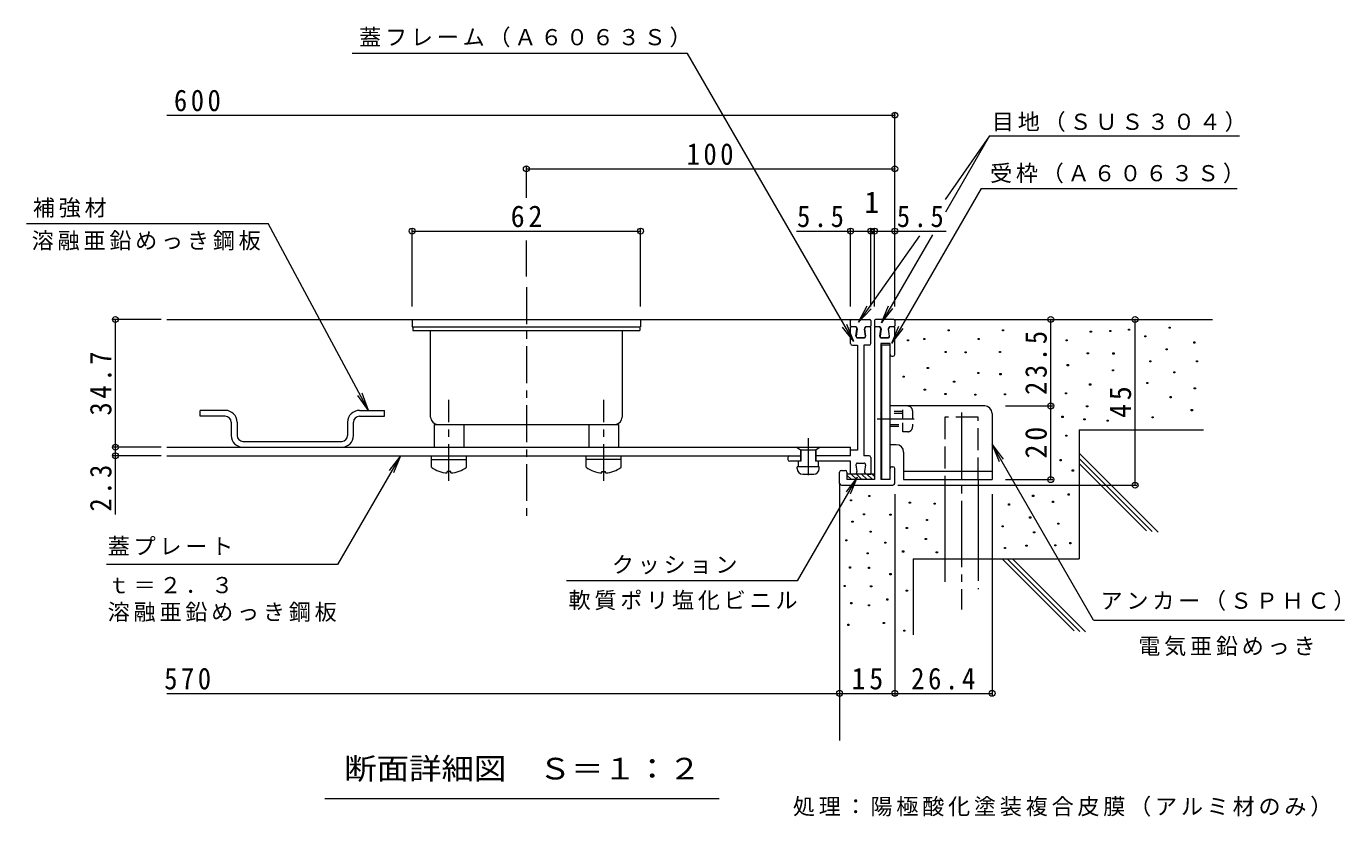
# Model space of a CAD drawing. Units: millimetres, scale not verified. Extents: x -349 to 362, y -273 to 203.
# Drawn here: x 3.8 to 361.6, y -18.9 to 195.7 of the extents above; entities that cross this region are included whole.
import ezdxf
from ezdxf.enums import TextEntityAlignment as Align

# ---------------------------------------------------------------- set-up
doc = ezdxf.new("R2010")
doc.units = ezdxf.units.MM
doc.header["$LTSCALE"] = 2
doc.header["$PDMODE"] = 32
doc.header["$PDSIZE"] = 1.6
for name, pattern in [('CHAIN1', [8, 5, -1, 1, -1]), ('CHAIN2', [12, 9, -1, 1, -1]), ('DASHED1', [1.8, 1.2, -0.6]), ('DASHED3', [4, 3, -1])]:
    doc.linetypes.add(name, pattern=pattern)
for name, color, linetype, lineweight in [('D-0', 7, 'Continuous', 9), ('D-1', 2, 'Continuous', 9), ('D-2', 3, 'Continuous', 9), ('D-4', 7, 'Continuous', 9), ('D-5', 7, 'Continuous', 9), ('D-6', 6, 'Continuous', 5)]:
    doc.layers.add(name, color=color, linetype=linetype, lineweight=lineweight)
doc.styles.add('ＭＳ ゴシック', font='')
doc.styles.get('ＭＳ ゴシック').set_extended_font_data('MS Gothic')

msp = doc.modelspace()

# ---------------------------------------------------------------- linework, layer by layer
at = {"layer": 'D-0'}
for points in [[(247.396, 110.651), (247.396, 110.952), (247.696, 110.952), (247.696, 110.651)], [(253.97, 113.015), (253.97, 113.315), (254.27, 113.315), (254.27, 113.015)], [(262.13, 110.651), (262.13, 110.952), (262.429, 110.952), (262.429, 110.651)], [(268.703, 113.015), (268.703, 113.315), (269.003, 113.315), (269.003, 113.015)], [(292.557, 112.664), (292.557, 112.964), (292.857, 112.964), (292.857, 112.664)], [(297.85, 112.839), (297.85, 113.139), (298.15, 113.139), (298.15, 112.839)], [(302.936, 113.19), (302.936, 113.49), (303.236, 113.49), (303.236, 113.19)], [(307.382, 111.353), (307.382, 111.653), (307.682, 111.653), (307.682, 111.353)], [(313.956, 113.716), (313.956, 114.016), (314.256, 114.016), (314.256, 113.716)], [(242.95, 110.296), (242.95, 110.596), (243.25, 110.596), (243.25, 110.296)], [(253.151, 107.12), (253.151, 107.42), (253.451, 107.42), (253.451, 107.12)], [(258.561, 107.051), (258.561, 107.351), (258.861, 107.351), (258.861, 107.051)], [(267.885, 107.12), (267.885, 107.42), (268.184, 107.42), (268.184, 107.12)], [(285.984, 110.301), (285.984, 110.601), (286.284, 110.601), (286.284, 110.301)], [(313.137, 107.822), (313.137, 108.122), (313.437, 108.122), (313.437, 107.822)], [(320.651, 109.682), (320.651, 109.982), (320.951, 109.982), (320.951, 109.682)], [(286.332, 103.543), (286.332, 103.843), (286.632, 103.843), (286.632, 103.543)], [(291.739, 106.769), (291.739, 107.069), (292.039, 107.069), (292.039, 106.769)], [(298.727, 106.7), (298.727, 107.001), (299.027, 107.001), (299.027, 106.7)], [(308.694, 104.595), (308.694, 104.896), (308.994, 104.896), (308.994, 104.595)], [(321.353, 104.596), (321.353, 104.896), (321.653, 104.896), (321.653, 104.596)], [(241.74, 100.435), (241.74, 100.735), (242.04, 100.735), (242.04, 100.435)], [(248.313, 102.798), (248.313, 103.098), (248.613, 103.098), (248.613, 102.798)], [(262.038, 101.438), (262.038, 101.738), (262.338, 101.738), (262.338, 101.438)], [(268.032, 101.088), (268.032, 101.388), (268.332, 101.388), (268.332, 101.088)], [(298.551, 102.14), (298.551, 102.44), (298.851, 102.44), (298.851, 102.14)], [(315.214, 101.614), (315.214, 101.914), (315.514, 101.914), (315.514, 101.614)], [(247.495, 96.903), (247.495, 97.203), (247.795, 97.203), (247.795, 96.903)], [(255.464, 99.075), (255.464, 99.375), (255.764, 99.375), (255.764, 99.075)], [(292.382, 98.281), (292.382, 98.581), (292.682, 98.581), (292.682, 98.281)], [(307.875, 98.701), (307.875, 99.001), (308.175, 99.001), (308.175, 98.701)], [(320.796, 97.229), (320.796, 97.529), (321.096, 97.529), (321.096, 97.229)], [(253.123, 95.738), (253.123, 96.038), (253.423, 96.038), (253.423, 95.738)], [(261.219, 95.544), (261.219, 95.844), (261.519, 95.844), (261.519, 95.544)], [(269.26, 95.65), (269.26, 95.95), (269.56, 95.95), (269.56, 95.65)], [(285.808, 95.918), (285.808, 96.218), (286.108, 96.218), (286.108, 95.918)], [(314.223, 94.866), (314.223, 95.166), (314.522, 95.166), (314.522, 94.866)], [(284.87, 89.512), (284.87, 89.812), (285.17, 89.812), (285.17, 89.512)], [(291.563, 92.387), (291.563, 92.687), (291.863, 92.687), (291.863, 92.387)], [(309.367, 89.395), (309.367, 89.695), (309.667, 89.695), (309.667, 89.395)], [(319.978, 91.334), (319.978, 91.634), (320.278, 91.634), (320.278, 91.334)], [(290.834, 88.81), (290.834, 89.11), (291.134, 89.11), (291.134, 88.81)], [(297.148, 88.459), (297.148, 88.759), (297.448, 88.759), (297.448, 88.459)], [(285.923, 84.425), (285.923, 84.725), (286.223, 84.725), (286.223, 84.425)], [(284.344, 77.76), (284.344, 78.06), (284.644, 78.06), (284.644, 77.76)], [(287.677, 74.954), (287.677, 75.254), (287.976, 75.254), (287.976, 74.954)], [(232.438, 68.027), (232.438, 68.327), (232.738, 68.327), (232.738, 68.027)], [(276.903, 68.069), (276.903, 68.369), (277.203, 68.369), (277.203, 68.069)], [(286.536, 68.42), (286.536, 68.72), (286.836, 68.72), (286.836, 68.42)], [(227.453, 66.863), (227.453, 67.163), (227.753, 67.163), (227.753, 66.863)], [(243.442, 66.211), (243.442, 66.511), (243.742, 66.511), (243.742, 66.211)], [(250.196, 65.927), (250.196, 66.227), (250.496, 66.227), (250.496, 65.927)], [(270.329, 65.706), (270.329, 66.006), (270.629, 66.006), (270.629, 65.706)], [(282.283, 66.447), (282.283, 66.747), (282.583, 66.747), (282.583, 66.447)], [(227.866, 61.053), (227.866, 61.353), (228.166, 61.353), (228.166, 61.053)], [(230.984, 63.02), (230.984, 63.32), (231.284, 63.32), (231.284, 63.02)], [(238.202, 62.936), (238.202, 63.236), (238.502, 63.236), (238.502, 62.936)], [(248.124, 61.492), (248.124, 61.792), (248.424, 61.792), (248.424, 61.492)], [(276.084, 62.174), (276.084, 62.475), (276.384, 62.475), (276.384, 62.174)], [(283.743, 60.527), (283.743, 60.827), (284.043, 60.827), (284.043, 60.527)], [(232.799, 58.351), (232.799, 58.651), (233.099, 58.651), (233.099, 58.351)], [(242.623, 59.334), (242.623, 59.634), (242.923, 59.634), (242.923, 59.334)], [(268.602, 59.782), (268.602, 60.082), (268.902, 60.082), (268.902, 59.782)], [(277.17, 58.164), (277.17, 58.464), (277.47, 58.464), (277.47, 58.164)], [(226.225, 55.988), (226.225, 56.288), (226.525, 56.288), (226.525, 55.988)], [(236.811, 55.353), (236.811, 55.653), (237.111, 55.653), (237.111, 55.353)], [(247.779, 56.339), (247.779, 56.639), (248.079, 56.639), (248.079, 56.339)], [(269.265, 53.916), (269.265, 54.216), (269.565, 54.216), (269.565, 53.916)], [(275.092, 54.52), (275.092, 54.82), (275.392, 54.82), (275.392, 54.52)], [(282.925, 54.632), (282.925, 54.932), (283.225, 54.932), (283.225, 54.632)], [(287.019, 55.221), (287.019, 55.521), (287.319, 55.521), (287.319, 55.221)], [(231.98, 52.457), (231.98, 52.757), (232.28, 52.757), (232.28, 52.457)], [(241.64, 52.948), (241.64, 53.248), (241.94, 53.248), (241.94, 52.948)], [(250.755, 52.722), (250.755, 53.022), (251.055, 53.022), (251.055, 52.722)], [(227.176, 48.616), (227.176, 48.916), (227.476, 48.916), (227.476, 48.616)], [(232.339, 48.512), (232.339, 48.812), (232.639, 48.812), (232.639, 48.512)], [(238.18, 46.8), (238.18, 47.1), (238.48, 47.1), (238.48, 46.8)], [(225.722, 43.61), (225.722, 43.91), (226.022, 43.91), (226.022, 43.61)], [(232.94, 43.525), (232.94, 43.825), (233.24, 43.825), (233.24, 43.525)], [(237.361, 39.923), (237.361, 40.223), (237.661, 40.223), (237.661, 39.923)], [(242.625, 42.307), (242.625, 42.607), (242.925, 42.607), (242.925, 42.307)], [(227.537, 38.941), (227.537, 39.241), (227.837, 39.241), (227.837, 38.941)], [(232.339, 38.339), (232.339, 38.639), (232.639, 38.639), (232.639, 38.339)], [(226.718, 33.046), (226.718, 33.346), (227.018, 33.346), (227.018, 33.046)], [(236.379, 33.537), (236.379, 33.837), (236.679, 33.837), (236.679, 33.537)], [(241.923, 31.433), (241.923, 31.733), (242.223, 31.733), (242.223, 31.433)]]:
    msp.add_lwpolyline(points, close=True, dxfattribs=at)
at = {"layer": 'D-1'}
for p, q in [((234.011, 115.808), (234.011, 114.408)), ((239.211, 116.108), (234.311, 116.108)), ((239.511, 115.808), (239.511, 114.408)), ((234.011, 114.108), (234.011, 72.608)), ((235.287, 114.108), (234.011, 114.108)), ((235.471, 111.561), (235.72, 113.429)), ((235.782, 113.54), (235.508, 111.549)), ((235.805, 111.208), (237.716, 111.208)), ((235.867, 111.108), (237.654, 111.108)), ((237.739, 113.54), (238.014, 111.549)), ((238.05, 111.561), (237.801, 113.429)), ((239.511, 114.108), (238.234, 114.108)), ((239.511, 106.608), (239.511, 114.108)), ((238.211, 109.608), (235.711, 109.608)), ((235.711, 109.608), (235.711, 72.608)), ((238.211, 109.108), (235.911, 109.108)), ((235.911, 109.108), (235.911, 72.608)), ((238.211, 72.608), (238.211, 109.608)), ((238.711, 106.108), (239.01, 106.108)), ((235.711, 90.608), (235.911, 90.808)), ((235.911, 90.608), (235.711, 90.608)), ((263.911, 92.608), (238.211, 92.608)), ((265.911, 90.608), (265.911, 72.608)), ((235.711, 87.608), (235.911, 87.608)), ((235.711, 87.608), (235.911, 87.408)), ((239.911, 82.108), (238.211, 82.108)), ((241.911, 80.108), (241.911, 72.608)), ((238.711, 76.108), (239.01, 76.108)), ((239.511, 71.608), (239.511, 75.608)), ((224.511, 71.608), (224.511, 74.608)), ((225.011, 75.108), (226.01, 75.108)), ((226.51, 74.608), (226.51, 72.608)), ((234.011, 74.108), (226.51, 74.108)), ((227.768, 72.608), (226.51, 73.866)), ((234.011, 72.608), (226.51, 72.608)), ((229.182, 72.608), (227.682, 74.108)), ((230.596, 72.608), (229.097, 74.108)), ((232.011, 72.608), (230.511, 74.108)), ((233.425, 72.608), (231.925, 74.108)), ((234.011, 73.437), (233.339, 74.108)), ((238.211, 72.608), (235.711, 72.608)), ((241.911, 74.908), (265.911, 74.908)), ((241.911, 72.608), (265.911, 72.608)), ((225.011, 71.108), (239.01, 71.108))]:
    msp.add_line(p, q, dxfattribs=at)
at = {"layer": 'D-1', "linetype": 'DASHED1'}
for p, q in [((241.711, 91.108), (238.211, 91.108)), ((241.711, 90.608), (238.211, 90.608)), ((241.711, 85.608), (241.711, 92.608)), ((244.31, 91.308), (244.31, 86.908)), ((238.211, 87.608), (241.711, 87.608)), ((238.211, 87.108), (241.711, 87.108)), ((243.01, 85.608), (241.711, 85.608))]:
    msp.add_line(p, q, dxfattribs=at)
at = {"layer": 'D-1', "linetype": 'CHAIN1'}
msp.add_line((234.765, 89.108), (245.172, 89.108), dxfattribs=at)
at = {"layer": 'D-1'}
for centre, radius, start, end in [((234.311, 115.808), 0.3, 90, 180), ((239.211, 115.808), 0.3, 0, 90), ((234.311, 114.408), 0.3, 180, 270), ((235.125, 113.508), 0.6, 352.40598, 90), ((235.287, 113.608), 0.5, 352.14566, 90), ((235.867, 111.508), 0.4, 172.40535, 270), ((235.805, 111.508), 0.3, 172.14566, 270), ((237.654, 111.508), 0.4, 270, 7.59465), ((237.716, 111.508), 0.3, 270, 7.85434), ((238.234, 113.608), 0.5, 90, 187.85434), ((238.396, 113.508), 0.6, 90, 187.5941), ((239.211, 114.408), 0.3, 270, 0), ((238.711, 106.608), 0.5, 180, 270), ((239.01, 106.608), 0.5, 270, 0), ((263.911, 90.608), 2, 0, 90), ((239.911, 80.108), 2, 0, 90), ((238.711, 75.608), 0.5, 90, 180), ((239.01, 75.608), 0.5, 0, 90), ((225.011, 74.608), 0.5, 90, 180), ((225.011, 71.608), 0.5, 180, 270), ((226.01, 74.608), 0.5, 0, 90), ((239.01, 71.608), 0.5, 270, 0)]:
    msp.add_arc(centre, radius, start, end, dxfattribs=at)
at = {"layer": 'D-1', "linetype": 'DASHED1'}
for centre, start, end in [((243.01, 91.308), 1.34737, 90.00069), ((243.01, 86.908), 269.99731, 0.00806)]:
    msp.add_arc(centre, 1.3, start, end, dxfattribs=at)
at = {"layer": 'D-2', "linetype": 'CHAIN1'}
for p, q in [((139.511, 124.832), (139.511, 61.766)), ((118.511, 72.253), (118.511, 94.322)), ((160.511, 72.253), (160.511, 94.322)), ((216.011, 83.832), (216.011, 72.48))]:
    msp.add_line(p, q, dxfattribs=at)
at = {"layer": 'D-2'}
for p, q in [((41.974, 116.108), (232.711, 116.108)), ((108.511, 116.108), (108.511, 114.108)), ((170.511, 116.108), (170.511, 114.108)), ((227.511, 114.408), (227.511, 115.808)), ((233.011, 115.808), (233.011, 114.408)), ((108.511, 114.108), (170.511, 114.108)), ((113.511, 89.608), (113.511, 113.108)), ((165.511, 113.108), (165.511, 89.608)), ((170.311, 114.108), (170.311, 113.108)), ((228.787, 114.108), (227.511, 114.108)), ((227.511, 109.608), (227.511, 114.108)), ((228.971, 111.561), (229.22, 113.429)), ((229.282, 113.54), (229.008, 111.549)), ((229.305, 111.208), (231.216, 111.208)), ((229.368, 111.108), (231.154, 111.108)), ((231.239, 113.54), (231.514, 111.549)), ((231.55, 111.561), (231.301, 113.429)), ((233.011, 114.108), (231.734, 114.108)), ((233.011, 109.608), (233.011, 114.108)), ((228.011, 109.108), (229.41, 109.108)), ((231.111, 109.108), (231.111, 79.108)), ((232.511, 109.108), (231.111, 109.108)), ((51, 89.808), (51, 91.408)), ((57.8, 91.408), (51, 91.408)), ((57.8, 89.808), (51, 89.808)), ((94.2, 91.408), (101, 91.408)), ((94.2, 89.808), (101, 89.808)), ((101, 89.808), (101, 91.408)), ((59.4, 88.208), (59.4, 84.608)), ((61, 88.208), (61, 84.608)), ((91, 88.208), (91, 84.608)), ((92.6, 84.608), (92.6, 88.208)), ((114.51, 87.608), (164.511, 87.608)), ((114.511, 87.608), (114.511, 81.408)), ((122.511, 87.608), (122.511, 81.408)), ((156.511, 87.608), (156.511, 81.408)), ((164.511, 87.608), (164.511, 81.408)), ((62.6, 83.008), (89.4, 83.008)), ((41.974, 81.408), (227.511, 81.408)), ((41.974, 79.108), (214.011, 79.108)), ((113.761, 75.971), (113.761, 79.108)), ((123.261, 75.971), (123.261, 79.108)), ((155.761, 75.971), (155.761, 79.108)), ((165.261, 75.971), (165.261, 79.108)), ((213.911, 80.608), (212.761, 81.408)), ((213.911, 80.608), (213.911, 77.608)), ((218.111, 80.608), (213.911, 80.608)), ((214.011, 80.608), (214.011, 77.608)), ((218.011, 80.608), (218.011, 77.608)), ((227.511, 79.108), (218.011, 79.108)), ((219.261, 81.408), (218.111, 80.608)), ((218.111, 80.608), (218.111, 77.608)), ((227.511, 79.108), (227.511, 81.408)), ((232.511, 79.108), (231.111, 79.108)), ((113.761, 78.108), (123.261, 78.108)), ((165.261, 78.108), (155.761, 78.108)), ((210.511, 78.608), (210.511, 78.108)), ((214.011, 77.608), (211.011, 77.608)), ((213.011, 75.608), (213.011, 76.108)), ((213.311, 77.608), (213.311, 76.108)), ((227.511, 77.608), (218.011, 77.608)), ((218.711, 77.608), (218.711, 76.108)), ((227.511, 74.108), (227.511, 77.608)), ((228.971, 76.655), (229.22, 74.787)), ((229.368, 77.108), (231.154, 77.108)), ((231.55, 76.655), (231.301, 74.787)), ((233.011, 78.608), (233.011, 74.108)), ((118.015, 74.424), (118.015, 74.825)), ((119.006, 74.825), (118.015, 74.825)), ((119.006, 74.424), (119.006, 74.825)), ((160.015, 74.825), (161.006, 74.825)), ((160.015, 74.424), (160.015, 74.825)), ((161.006, 74.424), (161.006, 74.825)), ((214.511, 74.108), (217.511, 74.108)), ((228.625, 74.108), (227.511, 74.108)), ((231.896, 74.108), (233.011, 74.108))]:
    msp.add_line(p, q, dxfattribs=at)
for points in [[(108.711, 114.108), (108.711, 113.108), (170.311, 113.108)], [(229.41, 109.108), (229.41, 80.608), (227.511, 80.608)], [(219.011, 75.608), (219.011, 76.108), (213.011, 76.108)]]:
    msp.add_lwpolyline(points, dxfattribs=at)
for centre, radius, start, end in [((227.81, 115.808), 0.3, 90, 180), ((232.711, 115.808), 0.3, 0, 90), ((227.81, 114.408), 0.3, 180, 270), ((228.625, 113.508), 0.6, 352.40482, 90), ((228.787, 113.608), 0.5, 352.14566, 90), ((229.368, 111.508), 0.4, 172.40524, 270), ((229.305, 111.508), 0.3, 172.14566, 270), ((231.154, 111.508), 0.4, 270, 7.59465), ((231.216, 111.508), 0.3, 270, 7.85434), ((231.734, 113.608), 0.5, 90, 187.85434), ((231.896, 113.508), 0.6, 90, 187.59523), ((232.711, 114.408), 0.3, 270, 0), ((228.011, 109.608), 0.5, 180, 270), ((232.511, 109.608), 0.5, 270, 0), ((57.8, 88.208), 3.2, 0, 90), ((57.8, 88.208), 1.6, 0, 90), ((94.2, 88.208), 3.2, 90, 180), ((94.2, 88.208), 1.6, 90, 180), ((115.511, 89.608), 2, 180, 270), ((163.511, 89.608), 2, 270, 0), ((62.6, 84.608), 3.2, 180, 270), ((62.6, 84.608), 1.6, 180, 270), ((89.4, 84.608), 1.6, 270, 0), ((89.4, 84.608), 3.2, 270, 0), ((211.011, 78.608), 0.5, 90, 180), ((232.511, 78.608), 0.5, 0, 90), ((118.511, 82.408), 8, 233.5764, 266.44801), ((118.511, 82.408), 8, 273.55199, 306.4236), ((160.511, 82.408), 8, 233.5764, 266.44801), ((160.511, 82.408), 8, 273.55199, 306.4236), ((211.011, 78.108), 0.5, 180, 270), ((214.511, 75.608), 1.5, 180, 270), ((217.511, 75.608), 1.5, 270, 0), ((229.368, 76.708), 0.4, 90, 187.593), ((231.154, 76.708), 0.4, 352.40712, 90), ((228.625, 74.708), 0.6, 270, 7.59518), ((231.896, 74.708), 0.6, 172.40477, 270)]:
    msp.add_arc(centre, radius, start, end, dxfattribs=at)
at = {"layer": 'D-4'}
for p, q in [((239.511, 119.582), (239.511, 172.162)), ((41.974, 171.562), (239.511, 171.562)), ((139.511, 149.157), (139.511, 157.602)), ((139.511, 157.002), (239.511, 157.002)), ((108.511, 119.582), (108.511, 140.694)), ((108.511, 140.094), (170.511, 140.094)), ((170.511, 119.582), (170.511, 140.694)), ((212.819, 140.094), (253.454, 140.094)), ((227.511, 119.582), (227.511, 140.694)), ((233.011, 119.582), (233.011, 140.694)), ((234.011, 119.582), (234.011, 140.694)), ((139.511, 127.724), (139.511, 137.518)), ((40.428, 116.108), (27.39, 116.108)), ((27.99, 63.153), (27.99, 116.108)), ((281.826, 72.608), (281.826, 116.108)), ((304.728, 71.108), (304.728, 116.108)), ((269.546, 92.608), (282.426, 92.608)), ((40.428, 81.408), (27.39, 81.408)), ((40.428, 79.108), (27.39, 79.108)), ((269.546, 72.608), (282.426, 72.608)), ((239.511, 68.648), (239.511, 13.986)), ((240.339, 71.108), (305.328, 71.108)), ((265.911, 68.648), (265.911, 13.986)), ((41.974, 14.586), (265.911, 14.586)), ((191.827, -14.021), (84.81, -14.021))]:
    msp.add_line(p, q, dxfattribs=at)
for p in [(239.511, 171.562), (139.511, 157.002), (239.511, 157.002), (108.511, 140.094), (170.511, 140.094), (227.511, 140.094), (233.011, 140.094), (234.011, 140.094), (239.511, 140.094), (27.99, 116.108), (281.826, 116.108), (304.728, 116.108), (281.826, 92.608), (27.99, 81.408), (27.99, 79.108), (281.826, 72.608), (304.728, 71.108), (224.511, 14.586), (239.511, 14.586), (265.911, 14.586)]:
    msp.add_point(p, dxfattribs=at)
at = {"layer": 'D-5'}
for p, q in [((183.221, 188.31), (92.214, 188.31)), ((228.391, 110.073), (183.221, 188.31)), ((265.249, 165.929), (253.147, 148.711)), ((265.249, 165.929), (253.275, 145.19)), ((265.249, 165.929), (333.024, 165.929)), ((262.957, 151.673), (238.708, 109.673)), ((262.957, 151.673), (332.458, 151.673)), ((3.81, 142.134), (69.413, 142.134)), ((96.678, 91.408), (69.413, 142.134)), ((246.191, 138.813), (229.696, 115.343)), ((249.734, 139.056), (235.927, 115.142)), ((229.696, 115.343), (232.012, 119.774)), ((229.696, 115.343), (233.08, 119.024)), ((235.927, 115.142), (237.84, 119.761)), ((235.927, 115.142), (238.971, 119.109)), ((228.391, 110.073), (226.478, 114.692)), ((228.391, 110.073), (225.347, 114.039)), ((238.708, 109.673), (240.622, 114.293)), ((238.708, 109.673), (241.752, 113.64)), ((96.678, 91.408), (93.757, 95.466)), ((96.678, 91.408), (94.906, 96.083)), ((105.335, 79.098), (88.281, 49.56)), ((105.335, 79.098), (102.291, 75.132)), ((105.335, 79.098), (103.422, 74.479)), ((265.911, 82.147), (268.954, 78.18)), ((265.911, 82.147), (267.824, 77.528)), ((293.418, 34.503), (265.911, 82.147)), ((229.326, 73.288), (213.052, 45.1)), ((229.326, 73.288), (226.282, 69.322)), ((229.326, 73.288), (227.413, 68.669)), ((88.281, 49.56), (25.553, 49.56)), ((213.052, 45.1), (150.412, 45.1)), ((293.418, 34.503), (361.594, 34.503))]:
    msp.add_line(p, q, dxfattribs=at)
at = {"layer": 'D-6'}
for p, q in [((239.211, 116.108), (325.717, 116.108)), ((289.511, 86.108), (323.271, 86.108)), ((289.511, 86.108), (289.511, 51.108)), ((289.511, 79.804), (310.943, 58.372)), ((289.511, 78.39), (309.377, 58.524)), ((289.511, 76.976), (307.811, 58.675)), ((224.511, 71.608), (224.511, 1.835)), ((253.098, 72.608), (253.098, 50.842)), ((262.098, 72.608), (262.098, 50.842)), ((244.511, 51.108), (244.511, 30.44)), ((244.511, 51.108), (289.511, 51.108)), ((268.617, 51.108), (288.156, 31.569)), ((270.031, 51.108), (289.722, 31.417)), ((271.445, 51.108), (291.288, 31.265))]:
    msp.add_line(p, q, dxfattribs=at)
at = {"layer": 'D-6', "linetype": 'DASHED3'}
for p, q in [((262.098, 89.608), (253.098, 89.608)), ((253.098, 89.608), (253.098, 72.608)), ((262.098, 72.608), (262.098, 89.608)), ((253.098, 50.842), (253.098, 42.86)), ((262.098, 51.108), (262.098, 42.86))]:
    msp.add_line(p, q, dxfattribs=at)
at = {"layer": 'D-6', "linetype": 'CHAIN2'}
msp.add_line((257.598, 90.856), (257.598, 37.361), dxfattribs=at)

# ---------------------------------------------------------------- texts
at = {"layer": 'D-4', "color": 2, "style": 'ＭＳ ゴシック'}
msp.add_text('1', height=5.865, dxfattribs=at).set_placement((231.246, 143.242), align=Align.BOTTOM_LEFT)
at = {"layer": 'D-4', "color": 2, "style": 'ＭＳ ゴシック', "width": 1.1}
msp.add_text('断面詳細図\u3000Ｓ＝１：２', height=5.865, dxfattribs=at).set_placement((90.065, -10.537), align=Align.BOTTOM_LEFT)
at = {"layer": 'D-4', "color": 2, "char_height": 5.865, "attachment_point": 7, "style": 'ＭＳ ゴシック'}
for s, insert in [('\\T1.27;\\W0.9;600', (43.872, 172.562)), ('\\T1.27;\\W0.9;100', (183.011, 158.002)), ('\\T1.27;\\W0.95;62', (135.261, 141.094)), ('\\T1.27;\\W0.9;5.5', (212.982, 141.094)), ('\\T1.27;\\W0.9;5.5', (240.072, 141.094)), ('\\T1.27;\\W0.9;570', (41.218, 15.586)), ('\\T1.28;\\W0.9;26.4', (243.961, 15.586)), ('\\T1.27;\\W0.95;15', (227.761, 15.586))]:
    msp.add_mtext(s, dxfattribs=dict(at, insert=insert))
at = {"layer": 'D-4', "color": 2, "char_height": 5.865, "attachment_point": 7, "rotation": 90, "style": 'ＭＳ ゴシック'}
for s, insert in [('\\T1.28;\\W0.9;23.5', (280.826, 95.608)), ('\\T1.28;\\W0.9;34.7', (26.99, 90.008)), ('\\T1.27;\\W0.95;45', (303.728, 89.358)), ('\\T1.27;\\W0.95;20', (280.826, 78.358)), ('\\T1.27;\\W0.9;2.3', (26.99, 63.955))]:
    msp.add_mtext(s, dxfattribs=dict(at, insert=insert))
at = {"layer": 'D-5', "char_height": 4.399, "attachment_point": 7, "style": 'ＭＳ ゴシック'}
for s, insert in [('\\T1.17;蓋フレーム（Ａ６０６３Ｓ）', (94.125, 189.962)), ('\\T1.17;目地（ＳＵＳ３０４）', (265.841, 166.998)), ('\\T1.17;受枠（Ａ６０６３Ｓ）', (265.35, 153.038)), ('\\T1.17;補強材', (5.562, 143.718)), ('\\T1.17;溶融亜鉛めっき鋼板', (5.264, 134.833)), ('\\T1.17;蓋プレート', (25.888, 52.065)), ('\\T1.17;クッション', (162.721, 46.888)), ('\\T1.17;ｔ＝２．３', (25.888, 41.708)), ('\\T1.17;溶融亜鉛めっき鋼板', (25.888, 34.004)), ('\\T1.17;軟質ポリ塩化ビニル', (150.951, 37.172)), ('\\T1.17;アンカー（ＳＰＨＣ）', (295.344, 36.987)), ('\\T1.17;電気亜鉛めっき', (305.586, 24.697)), ('\\T1.17;処理：陽極酸化塗装複合皮膜（アルミ材のみ）', (211.846, -18.878))]:
    msp.add_mtext(s, dxfattribs=dict(at, insert=insert))

doc.saveas('drawing.dxf')
